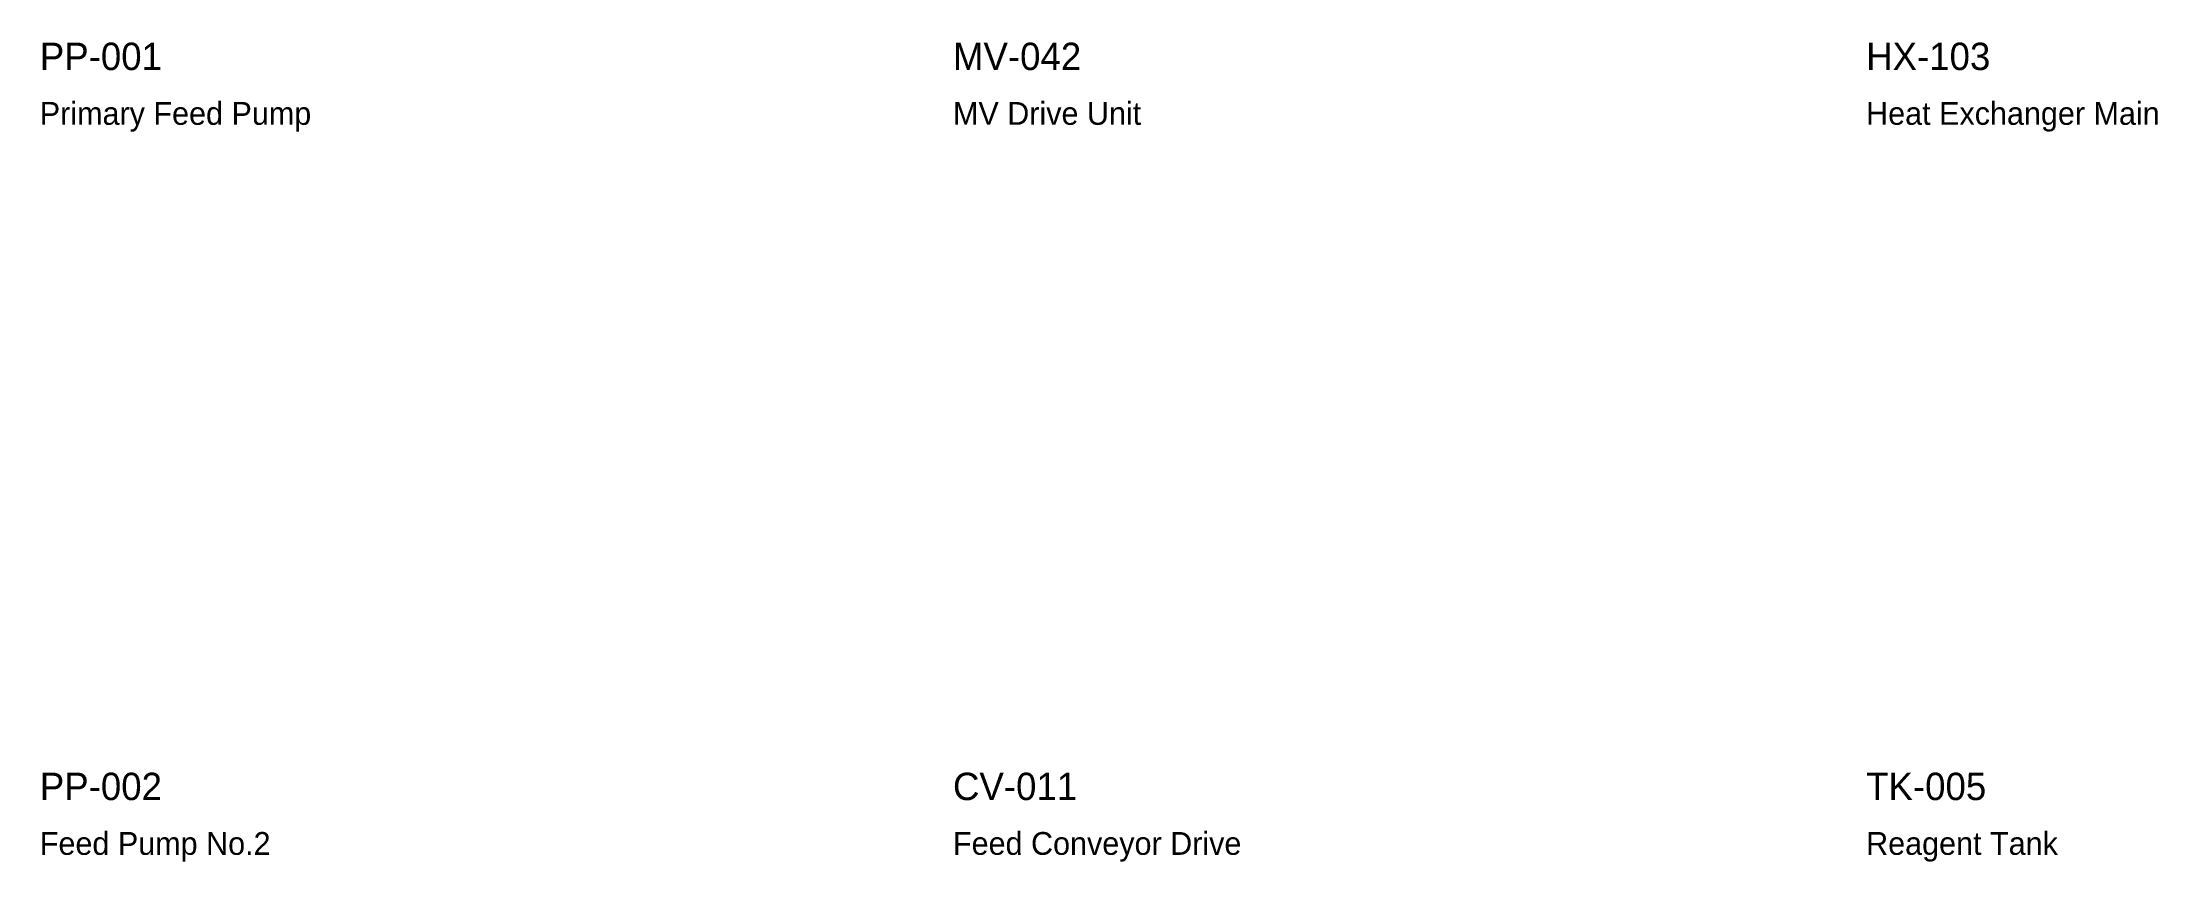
# Model space of a CAD drawing. Header units: metres. Extents: x 0 to 23.2, y -8.1 to 0.9.
import ezdxf

# ---------------------------------------------------------------- set-up
doc = ezdxf.new("R2010")
doc.units = ezdxf.units.M

# ---------------------------------------------------------------- blocks, each defined once
blk = doc.blocks.new('EQUIP_TAG')
for tag, p, height in [('TAG_NO', (0, 0.6), 0.3), ('EQUIP_DESC', (0, 0), 0.25)]:
    blk.add_attdef(tag, p, '', height=height)

msp = doc.modelspace()

# ---------------------------------------------------------------- block references
for p, values in [((0, 0), {'TAG_NO': 'PP-001', 'EQUIP_DESC': 'Primary Feed Pump'}), ((10, 0), {'TAG_NO': 'MV-042', 'EQUIP_DESC': 'MV Drive Unit'}), ((20, 0), {'TAG_NO': 'HX-103', 'EQUIP_DESC': 'Heat Exchanger Main'}), ((0, -8), {'TAG_NO': 'PP-002', 'EQUIP_DESC': 'Feed Pump No.2'}), ((10, -8), {'TAG_NO': 'CV-011', 'EQUIP_DESC': 'Feed Conveyor Drive'}), ((20, -8), {'TAG_NO': 'TK-005', 'EQUIP_DESC': 'Reagent Tank'})]:
    msp.add_blockref('EQUIP_TAG', p).add_auto_attribs(values)

doc.saveas('drawing.dxf')
